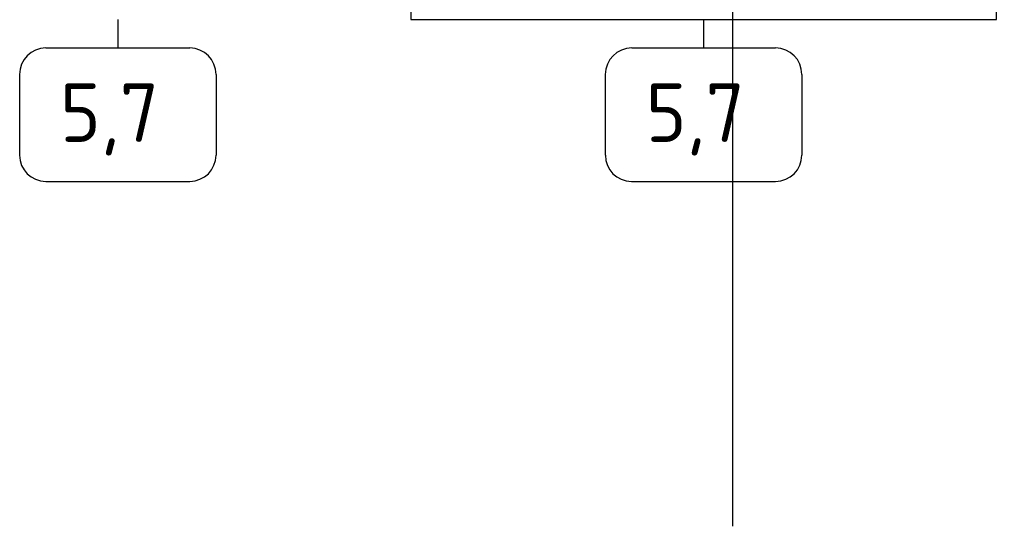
# Model space of a CAD drawing. Header units: millimetres. Extents: x 35092 to 251863, y -8553 to 29549.
# Drawn here: x 49725 to 53060, y 23908 to 25660 of the extents above; entities that cross this region are included whole.
import ezdxf

# ---------------------------------------------------------------- set-up
doc = ezdxf.new("R2010")
doc.units = ezdxf.units.MM
doc.linetypes.add('Осевая', pattern=[3175, 635, -476.25, 1587.5, -476.25])
doc.layers.add('I-FURN-1', color=9, linetype='Continuous', lineweight=9, true_color=0x808080)
for name, color, linetype, lineweight in [('I-FURN-IDEN', 7, 'Continuous', 9), ('Оси', 7, 'Continuous', 9), ('Оси-2', 7, 'Осевая', 9)]:
    doc.layers.add(name, color=color, linetype=linetype, lineweight=lineweight)
doc.styles.add('GOST Common', font='GOST_Common.ttf', dxfattribs={"height": 200})

# ---------------------------------------------------------------- blocks, each defined once
blk = doc.blocks.new('Стол базовый прямоугольный - 5_7-26328560-План расстановки мебели и оборудования 2 этажа в осях 12-23')
at = {"layer": 'I-FURN-1'}
for p, q in [((1000, 125), (-1000, 125)), ((-1000, 125), (-1000, -125)), ((1000, -125), (1000, 125)), ((-1000, -125), (1000, -125))]:
    blk.add_line(p, q, dxfattribs=at)
blk = doc.blocks.new('Марка_Мебель - В прямоуг_Balcon_Марка-25523697-План расстановки мебели и оборудования 2 этажа в осях 12-23')
at = {"layer": 'I-FURN-IDEN'}
for p, q in [((-2.455, 2.278), (2.455, 2.278)), ((-3.355, 1.378), (-3.355, -1.384)), ((3.355, 1.378), (3.355, -1.378)), ((-2.461, -2.278), (2.455, -2.278))]:
    blk.add_line(p, q, dxfattribs=at)
for centre, radius, start, end in [((-2.455, 1.378), 0.9, 90, 180), ((2.455, 1.378), 0.9, 0, 90), ((-2.461, -1.384), 0.893, 180, 270), ((2.455, -1.378), 0.9, 270, 0)]:
    blk.add_arc(centre, radius, start, end, dxfattribs=at)

msp = doc.modelspace()

# ---------------------------------------------------------------- linework, layer by layer
at = {"layer": 'I-FURN-IDEN'}
for p, q in [((50060, 25660), (50060, 25562.8)), ((52060, 25660), (52060, 25562.8))]:
    msp.add_line(p, q, dxfattribs=at)
at = {"layer": 'Оси'}
msp.add_line((52160, 24898.1), (52160, 27398.1), dxfattribs=at)
at = {"layer": 'Оси-2'}
msp.add_line((52160, 593.7), (52160, 24898.1), dxfattribs=at)

# ---------------------------------------------------------------- block references
at = {"layer": 'I-FURN-1', "rotation": 180}
msp.add_blockref('Стол базовый прямоугольный - 5_7-26328560-План расстановки мебели и оборудования 2 этажа в осях 12-23', (52060, 25785), dxfattribs=at)
at = {"layer": 'I-FURN-IDEN', "xscale": 99.99999999999993, "yscale": 99.99999999999993, "zscale": 99.99999999999993}
for p in [(50060, 25335), (52060, 25335)]:
    msp.add_blockref('Марка_Мебель - В прямоуг_Balcon_Марка-25523697-План расстановки мебели и оборудования 2 этажа в осях 12-23', p, dxfattribs=at)

# ---------------------------------------------------------------- texts
at = {"layer": 'I-FURN-IDEN', "char_height": 200, "width": 440.928, "attachment_point": 1, "style": 'GOST Common'}
for insert in [(49863, 25442.1), (51863, 25442.1)]:
    msp.add_mtext('5,7', dxfattribs=dict(at, insert=insert))

doc.saveas('drawing.dxf')
